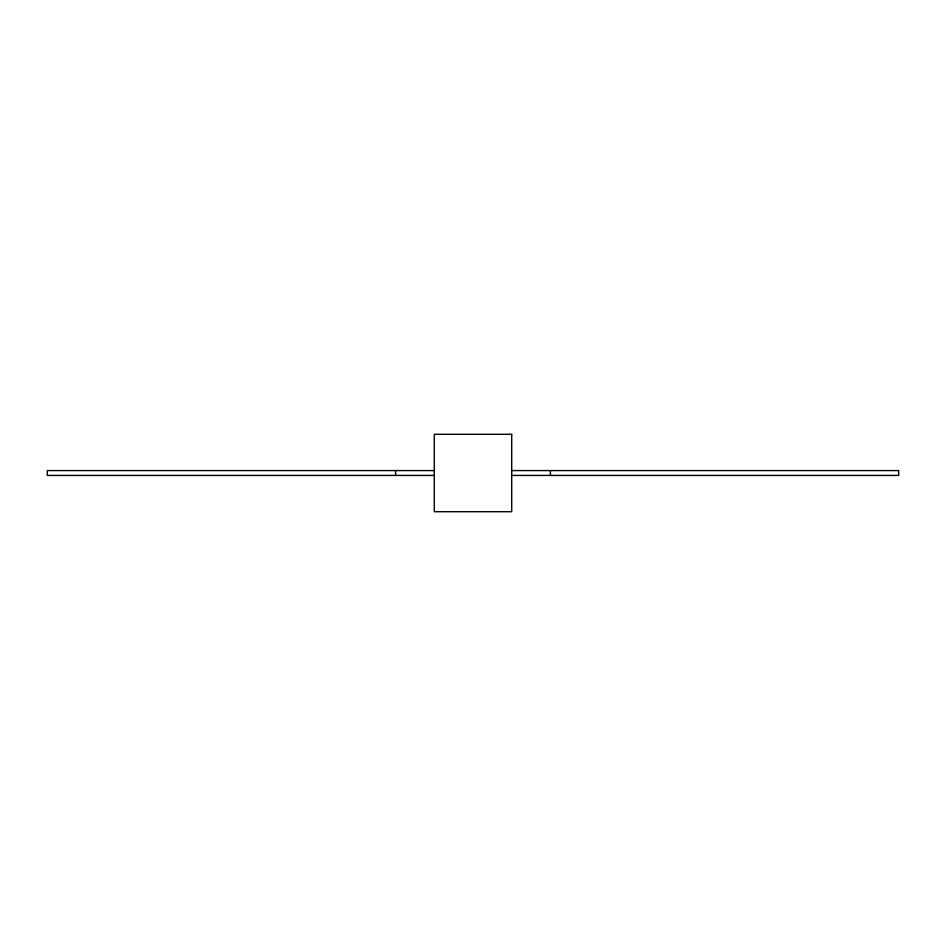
<?xml version="1.0" encoding="UTF-8"?>
<svg xmlns="http://www.w3.org/2000/svg" width="946" height="946" viewBox="0 0 946 946"><rect width="100%" height="100%" fill="white"/><g stroke="black" fill="none" stroke-linecap="round" stroke-linejoin="round"><path stroke-width="1.42" d="M434.297 470.576L47.3 470.576L47.3 475.424L434.297 475.424M511.703 470.576L898.7 470.576L898.7 475.424L511.703 475.424M550.395 470.576L550.395 475.424M395.605 470.576L395.605 475.424M511.703 434.297L434.297 434.297L434.297 511.703L511.703 511.703L511.703 434.297"/></g></svg>
